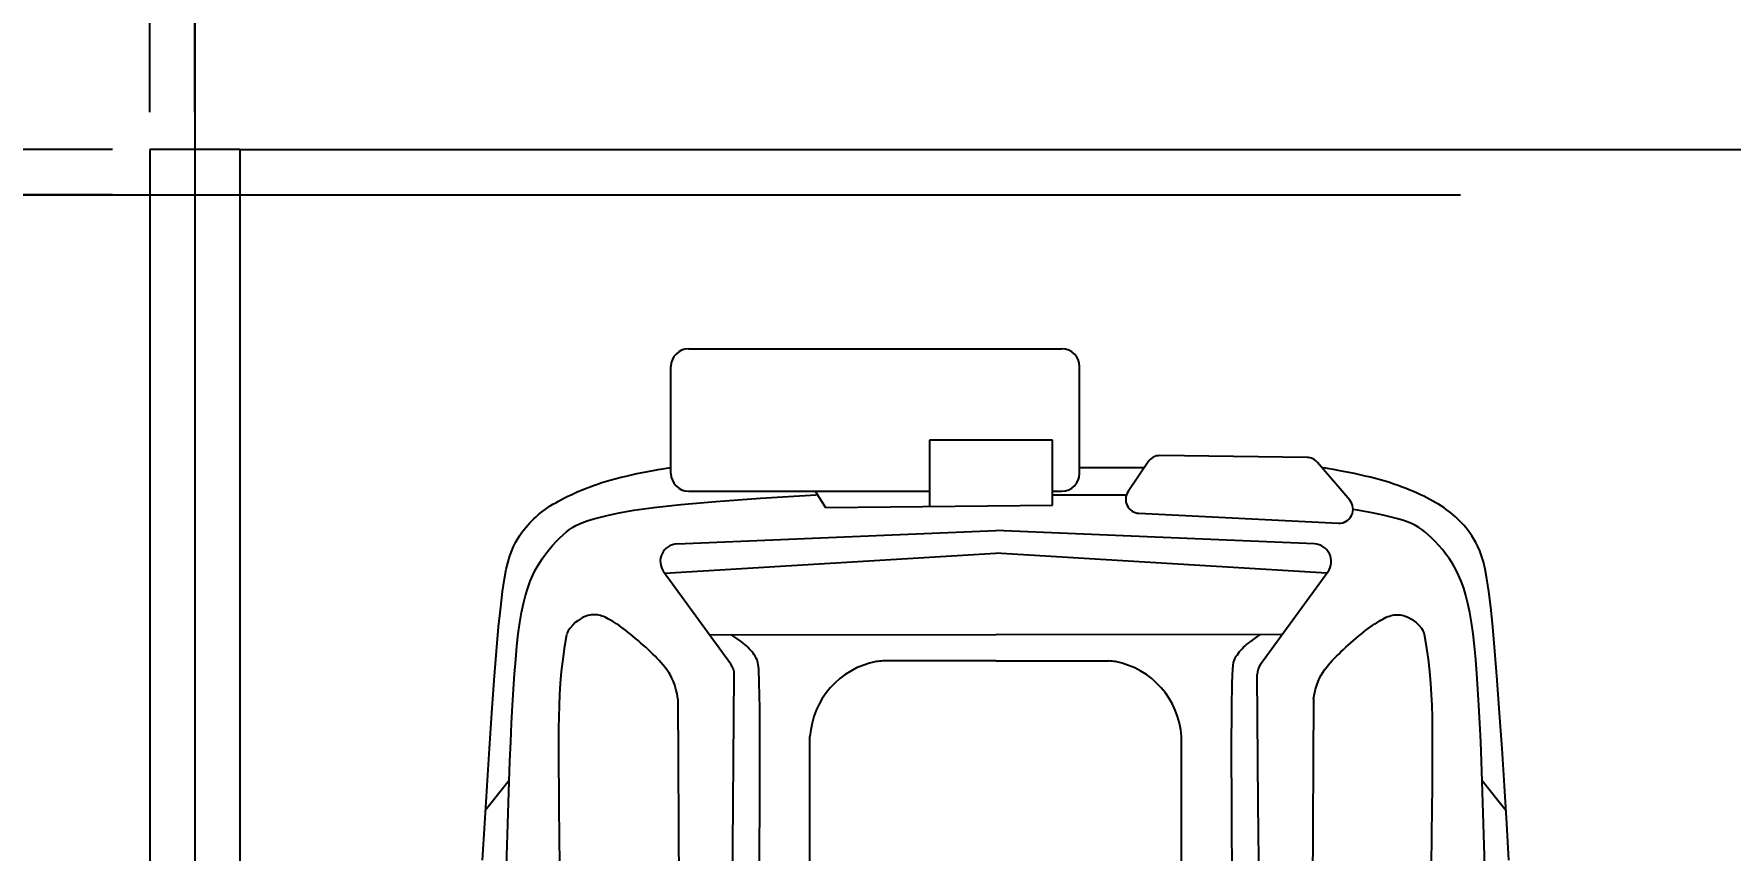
# Model space of a CAD drawing. Header units: inches. Extents: x -370 to 18, y -197 to 199.
# Drawn here: x -192.751 to -189.926, y 190.463 to 191.821 of the extents above; entities that cross this region are included whole.
import ezdxf
from ezdxf.enums import TextEntityAlignment as Align

# ---------------------------------------------------------------- set-up
doc = ezdxf.new("R2010")
doc.units = ezdxf.units.IN
doc.header["$MEASUREMENT"] = 0
doc.header["$PDMODE"] = 34
doc.header["$PDSIZE"] = 0.2
doc.linetypes.add('CENTER2', pattern=[28.575, 19.05, -3.175, 3.175, -3.175])
doc.layers.add('MUEBLES', color=7, linetype='Continuous')
doc.styles.get("Standard").update_dxf_attribs({"font": 'arial.ttf'})
doc.dimstyles.new('E100', dxfattribs={"dimtxt": 0.15, "dimasz": 0.15, "dimexe": 0.15, "dimexo": 0.0625, "dimgap": 0.09, "dimtad": 1, "dimzin": 0, "dimdsep": 46, "dimtxsty": 'Standard', "dimblk": 'DOTSMALL', "dimcen": 0.09, "dimdle": 0.15, "dimclrd": 1, "dimclre": 1, "dimclrt": 2, "dimazin": 0, "dimtfac": 1, "dimtofl": 0, "dimtmove": 1, "dimatfit": 1, "dimldrblk": 'OPEN90', "dimfxl": 1, "dimtolj": 1, "dimtzin": 0, "dimarcsym": 0})

# ---------------------------------------------------------------- blocks, each defined once
blk = doc.blocks.new('a4')
at = {"color": 1}
for p, q in [((175.3528, 151.832), (175.3034, 151.8715)), ((175.2104, 151.7476), (175.2622, 151.7481)), ((175.2622, 151.7481), (175.3056, 151.7486)), ((175.3056, 151.7486), (175.3417, 151.749)), ((175.3417, 151.749), (175.3719, 151.7492)), ((175.3719, 151.7492), (175.3975, 151.7494)), ((175.3975, 151.7494), (175.4197, 151.7494)), ((175.4197, 151.7494), (175.4397, 151.7493)), ((175.4397, 151.7493), (175.4588, 151.749)), ((175.4588, 151.749), (175.4775, 151.7485)), ((175.4775, 151.7485), (175.4961, 151.7477)), ((175.4961, 151.7477), (175.5149, 151.7465)), ((175.5149, 151.7465), (175.5344, 151.7447)), ((175.5344, 151.7447), (175.5548, 151.7423)), ((175.5548, 151.7423), (175.5766, 151.7393)), ((175.5766, 151.7393), (175.5958, 151.7361)), ((175.6063, 151.7307), (175.6036, 151.7327)), ((175.6113, 151.7262), (175.6063, 151.7307)), ((175.6155, 151.722), (175.6113, 151.7262)), ((175.6188, 151.718), (175.6155, 151.722)), ((175.6215, 151.7141), (175.6188, 151.718)), ((175.6235, 151.7105), (175.6215, 151.7141)), ((175.625, 151.7071), (175.6235, 151.7105)), ((175.6263, 151.7039), (175.625, 151.7071)), ((175.6272, 151.7009), (175.6263, 151.7039)), ((175.6279, 151.698), (175.6272, 151.7009)), ((175.6284, 151.6953), (175.6279, 151.698)), ((175.6283, 151.6851), (175.6286, 151.6876)), ((175.6286, 151.6927), (175.6284, 151.6953)), ((175.6287, 151.6901), (175.6286, 151.6927)), ((175.6286, 151.6876), (175.6287, 151.6901)), ((175.616, 151.6568), (175.6181, 151.6602)), ((175.6181, 151.6602), (175.6199, 151.6633)), ((175.6199, 151.6633), (175.6216, 151.6664)), ((175.6216, 151.6664), (175.6231, 151.6693)), ((175.6231, 151.6693), (175.6244, 151.6721)), ((175.6244, 151.6721), (175.6255, 151.6749)), ((175.6255, 151.6749), (175.6264, 151.6775)), ((175.6264, 151.6775), (175.6272, 151.6801)), ((175.6272, 151.6801), (175.6278, 151.6826)), ((175.6278, 151.6826), (175.6283, 151.6851)), ((175.5964, 151.63), (175.5997, 151.6342)), ((175.5997, 151.6342), (175.6028, 151.6382)), ((175.6028, 151.6382), (175.6058, 151.6422)), ((175.6058, 151.6422), (175.6086, 151.646)), ((175.6086, 151.646), (175.6113, 151.6497)), ((175.6113, 151.6497), (175.6137, 151.6533)), ((175.6137, 151.6533), (175.616, 151.6568)), ((175.5707, 151.6007), (175.5745, 151.6047)), ((175.5745, 151.6047), (175.5782, 151.6089)), ((175.5782, 151.6089), (175.582, 151.6131)), ((175.582, 151.6131), (175.5857, 151.6174)), ((175.5857, 151.6174), (175.5894, 151.6216)), ((175.5894, 151.6216), (175.5929, 151.6259)), ((175.5929, 151.6259), (175.5964, 151.63)), ((175.5409, 151.5724), (175.5448, 151.5755)), ((175.5448, 151.5755), (175.5487, 151.5788)), ((175.5465, 151.4628), (175.7003, 151.5748)), ((175.5487, 151.5788), (175.5524, 151.5821)), ((175.5524, 151.5821), (175.5561, 151.5856)), ((175.5561, 151.5856), (175.5597, 151.5891)), ((175.5597, 151.5891), (175.5633, 151.5929)), ((175.5633, 151.5929), (175.567, 151.5967)), ((175.567, 151.5967), (175.5707, 151.6007)), ((175.4887, 151.5511), (175.1083, 151.5492)), ((175.4887, 151.5511), (175.4971, 151.5525)), ((175.4971, 151.5525), (175.5046, 151.5543)), ((175.5046, 151.5543), (175.5114, 151.5563)), ((175.5114, 151.5563), (175.5174, 151.5585)), ((175.5174, 151.5585), (175.5229, 151.561)), ((175.5229, 151.561), (175.5279, 151.5636)), ((175.5279, 151.5636), (175.5325, 151.5664)), ((175.5325, 151.5664), (175.5368, 151.5694)), ((175.5368, 151.5694), (175.5409, 151.5724)), ((175.6981, 151.5732), (175.731, 151.0215)), ((175.7466, 151.5525), (175.7689, 151.0215)), ((175.8638, 151.5626), (176.042, 151.5626)), ((175.8346, 151.5334), (175.8346, 151.1317)), ((176.0712, 151.5334), (176.0712, 150.9112)), ((175.5958, 151.4987), (175.5951, 151.0215)), ((175.1497, 151.4605), (175.3147, 151.4587)), ((175.3147, 151.4587), (175.5291, 151.4572)), ((174.239, 151.3311), (175.4258, 151.3311)), ((175.8346, 151.3226), (175.8072, 151.3053)), ((175.8072, 151.3053), (175.8109, 150.927)), ((175.5517, 151.0215), (175.5517, 151.2099)), ((175.9192, 151.1317), (175.8089, 151.1317)), ((175.9192, 150.927), (175.9192, 151.1317)), ((175.5517, 151.0215), (175.5517, 150.8332)), ((175.5958, 150.5443), (175.5951, 151.0215)), ((175.6981, 150.4699), (175.731, 151.0215)), ((175.7466, 150.4906), (175.7689, 151.0215)), ((175.8109, 150.927), (175.9192, 150.927)), ((175.8281, 150.927), (175.8281, 150.8039)), ((175.8346, 150.927), (175.8346, 150.9112)), ((175.8638, 150.882), (176.042, 150.882)), ((175.874, 150.882), (175.874, 150.774)), ((175.7976, 150.7829), (175.7811, 150.4507)), ((175.8833, 150.7677), (175.834, 150.8011)), ((175.8903, 150.5029), (175.8936, 150.748)), ((174.239, 150.712), (175.4258, 150.712)), ((175.3147, 150.5844), (175.5291, 150.5858)), ((175.1497, 150.5825), (175.3147, 150.5844)), ((175.5465, 150.5802), (175.7003, 150.4682)), ((175.4887, 150.492), (175.1083, 150.4939)), ((175.4887, 150.492), (175.4971, 150.4905)), ((175.4971, 150.4905), (175.5046, 150.4888)), ((175.5046, 150.4888), (175.5114, 150.4868)), ((175.5114, 150.4868), (175.5174, 150.4845)), ((175.5174, 150.4845), (175.5229, 150.4821)), ((175.5229, 150.4821), (175.5279, 150.4794)), ((175.5279, 150.4794), (175.5325, 150.4766)), ((175.5325, 150.4766), (175.5368, 150.4737)), ((175.5368, 150.4737), (175.5409, 150.4707)), ((175.8196, 150.4318), (175.8822, 150.4854)), ((175.5409, 150.4707), (175.5448, 150.4676)), ((175.5448, 150.4676), (175.5487, 150.4643)), ((175.5487, 150.4643), (175.5524, 150.461)), ((175.5524, 150.461), (175.5561, 150.4575)), ((175.5561, 150.4575), (175.5597, 150.4539)), ((175.5597, 150.4539), (175.5633, 150.4502)), ((175.5633, 150.4502), (175.567, 150.4464)), ((175.567, 150.4464), (175.5707, 150.4424)), ((175.5707, 150.4424), (175.5745, 150.4383)), ((175.5745, 150.4383), (175.5782, 150.4342)), ((175.5782, 150.4342), (175.582, 150.43)), ((175.582, 150.43), (175.5857, 150.4257)), ((175.5857, 150.4257), (175.5894, 150.4215)), ((175.5894, 150.4215), (175.5929, 150.4172)), ((175.5929, 150.4172), (175.5964, 150.413)), ((175.5964, 150.413), (175.5997, 150.4089)), ((175.5997, 150.4089), (175.6028, 150.4049)), ((175.6028, 150.4049), (175.6058, 150.4009)), ((175.6058, 150.4009), (175.6086, 150.3971)), ((175.6086, 150.3971), (175.6113, 150.3934)), ((175.6113, 150.3934), (175.6137, 150.3897)), ((175.6137, 150.3897), (175.616, 150.3863)), ((175.616, 150.3863), (175.6181, 150.3829)), ((175.6181, 150.3829), (175.6199, 150.3797)), ((175.6199, 150.3797), (175.6216, 150.3767)), ((175.6216, 150.3767), (175.6231, 150.3738)), ((175.6231, 150.3738), (175.6244, 150.3709)), ((175.6244, 150.3709), (175.6255, 150.3682)), ((175.6255, 150.3682), (175.6264, 150.3656)), ((175.6264, 150.3656), (175.6272, 150.363)), ((175.6272, 150.363), (175.6278, 150.3605)), ((175.6278, 150.3605), (175.6283, 150.358)), ((175.6235, 150.3325), (175.6215, 150.3289)), ((175.625, 150.3359), (175.6235, 150.3325)), ((175.6263, 150.3392), (175.625, 150.3359)), ((175.6272, 150.3422), (175.6263, 150.3392)), ((175.6279, 150.3451), (175.6272, 150.3422)), ((175.6284, 150.3478), (175.6279, 150.3451)), ((175.6283, 150.358), (175.6286, 150.3555)), ((175.6286, 150.3504), (175.6284, 150.3478)), ((175.6286, 150.3555), (175.6287, 150.353)), ((175.6287, 150.353), (175.6286, 150.3504)), ((175.5548, 150.3007), (175.5766, 150.3038)), ((175.5766, 150.3038), (175.5958, 150.307)), ((175.6063, 150.3124), (175.6036, 150.3104)), ((175.6113, 150.3169), (175.6063, 150.3124)), ((175.6155, 150.3211), (175.6113, 150.3169)), ((175.6188, 150.3251), (175.6155, 150.3211)), ((175.6215, 150.3289), (175.6188, 150.3251)), ((175.2104, 150.2955), (175.2622, 150.2949)), ((175.2622, 150.2949), (175.3056, 150.2945)), ((175.3056, 150.2945), (175.3417, 150.2941)), ((175.3417, 150.2941), (175.3719, 150.2938)), ((175.3719, 150.2938), (175.3975, 150.2937)), ((175.3975, 150.2937), (175.4197, 150.2937)), ((175.4197, 150.2937), (175.4397, 150.2938)), ((175.4397, 150.2938), (175.4588, 150.2941)), ((175.4588, 150.2941), (175.4775, 150.2946)), ((175.4775, 150.2946), (175.4961, 150.2954)), ((175.4961, 150.2954), (175.5149, 150.2966)), ((175.5149, 150.2966), (175.5344, 150.2984)), ((175.5344, 150.2984), (175.5548, 150.3007)), ((175.3528, 150.2111), (175.3034, 150.1716))]:
    blk.add_line(p, q, dxfattribs=at)
for points in [[(175.2201, 151.8764), (175.2813, 151.8728), (175.3439, 151.869), (175.4058, 151.8651), (175.465, 151.8611), (175.5198, 151.8571), (175.568, 151.8533), (175.6083, 151.8497), (175.6412, 151.8463), (175.6675, 151.8431), (175.6883, 151.8399), (175.7045, 151.8369), (175.717, 151.8339), (175.7269, 151.8309), (175.735, 151.8278), (175.7423, 151.8247), (175.7488, 151.8215), (175.7547, 151.8182), (175.7601, 151.8149), (175.765, 151.8115), (175.7695, 151.8081), (175.7737, 151.8046), (175.7777, 151.8012), (175.7815, 151.7978), (175.7851, 151.7943), (175.7885, 151.7908), (175.7919, 151.7872), (175.7951, 151.7836), (175.7982, 151.7799), (175.8012, 151.776), (175.8041, 151.772), (175.807, 151.7679), (175.8098, 151.7636), (175.8125, 151.7592), (175.8152, 151.7545), (175.8179, 151.7498), (175.8206, 151.7448), (175.8232, 151.7397), (175.8258, 151.7344), (175.8284, 151.729), (175.831, 151.7233), (175.8336, 151.7175), (175.8362, 151.7115), (175.8387, 151.7052), (175.8413, 151.6987), (175.8437, 151.6919), (175.8462, 151.6849), (175.8486, 151.6776), (175.8509, 151.6701), (175.8532, 151.6622), (175.8554, 151.6541), (175.8575, 151.6458), (175.8596, 151.6372), (175.8617, 151.6284), (175.8636, 151.6193), (175.8655, 151.6101), (175.8673, 151.6009), (175.8689, 151.592), (175.8704, 151.5838), (175.8717, 151.5764), (175.8728, 151.5702), (175.8735, 151.5655), (175.874, 151.5626)], [(175.2099, 151.8365), (175.2453, 151.8355), (175.2808, 151.8344), (175.3162, 151.8332), (175.351, 151.832), (175.3848, 151.8308), (175.4173, 151.8295), (175.4482, 151.8281), (175.4774, 151.8266), (175.5048, 151.825), (175.5305, 151.8232), (175.5544, 151.8213), (175.5766, 151.8192), (175.5969, 151.8169), (175.6155, 151.8143), (175.6322, 151.8114), (175.6473, 151.8083), (175.6609, 151.8049), (175.6732, 151.8011), (175.6844, 151.7971), (175.6947, 151.7927), (175.7042, 151.788), (175.7131, 151.7829), (175.7216, 151.7774), (175.7296, 151.7717), (175.7371, 151.7657), (175.7442, 151.7597), (175.7507, 151.7537), (175.7566, 151.7478), (175.7619, 151.7421), (175.7666, 151.7366), (175.7706, 151.7315), (175.7741, 151.7264), (175.7772, 151.7211), (175.78, 151.7152), (175.7827, 151.7085), (175.7853, 151.7006), (175.7881, 151.6913), (175.7912, 151.6802), (175.7947, 151.6668), (175.7985, 151.6489), (175.8027, 151.6244), (175.8072, 151.5909), (175.812, 151.5461), (175.8171, 151.4876), (175.8225, 151.4133), (175.8281, 151.3208)], [(175.1722, 151.4157), (175.3078, 151.4148), (175.4061, 151.4146), (175.4731, 151.4148), (175.5152, 151.4155), (175.5385, 151.4164), (175.5491, 151.4177), (175.5535, 151.4191), (175.5565, 151.4207), (175.5595, 151.4223), (175.5622, 151.424), (175.5649, 151.4259), (175.5674, 151.4279), (175.5699, 151.4299), (175.5722, 151.4321), (175.5746, 151.4344), (175.5769, 151.4369), (175.5792, 151.4395), (175.5815, 151.4424), (175.584, 151.4456), (175.5866, 151.4491), (175.5894, 151.4531), (175.5924, 151.4577), (175.5957, 151.4628)], [(175.1722, 150.6274), (175.3078, 150.6282), (175.4061, 150.6285), (175.4731, 150.6283), (175.5152, 150.6276), (175.5385, 150.6266), (175.5491, 150.6254), (175.5535, 150.624), (175.5565, 150.6224), (175.5595, 150.6208), (175.5622, 150.619), (175.5649, 150.6172), (175.5674, 150.6152), (175.5699, 150.6131), (175.5722, 150.6109), (175.5746, 150.6086), (175.5769, 150.6062), (175.5792, 150.6036), (175.5815, 150.6007), (175.584, 150.5975), (175.5866, 150.594), (175.5894, 150.5899), (175.5924, 150.5854), (175.5957, 150.5803)], [(175.2201, 150.1667), (175.2813, 150.1703), (175.3439, 150.174), (175.4058, 150.178), (175.465, 150.182), (175.5198, 150.186), (175.568, 150.1898), (175.6083, 150.1934), (175.6412, 150.1968), (175.6675, 150.2), (175.6883, 150.2031), (175.7045, 150.2062), (175.717, 150.2092), (175.7269, 150.2122), (175.735, 150.2153), (175.7423, 150.2184), (175.7488, 150.2216), (175.7547, 150.2249), (175.7601, 150.2282), (175.765, 150.2316), (175.7695, 150.235), (175.7737, 150.2384), (175.7777, 150.2419), (175.7815, 150.2453), (175.7851, 150.2488), (175.7885, 150.2523), (175.7919, 150.2558), (175.7951, 150.2595), (175.7982, 150.2632), (175.8012, 150.2671), (175.8041, 150.271), (175.807, 150.2752), (175.8098, 150.2795), (175.8125, 150.2839), (175.8152, 150.2885), (175.8179, 150.2933), (175.8206, 150.2983), (175.8232, 150.3034), (175.8258, 150.3086), (175.8284, 150.3141), (175.831, 150.3197), (175.8336, 150.3256), (175.8362, 150.3316), (175.8387, 150.3379), (175.8413, 150.3444), (175.8437, 150.3512), (175.8462, 150.3582), (175.8486, 150.3655), (175.8509, 150.373), (175.8532, 150.3809), (175.8554, 150.3889), (175.8575, 150.3973), (175.8596, 150.4059), (175.8617, 150.4147), (175.8636, 150.4238), (175.8655, 150.433), (175.8673, 150.4422), (175.8689, 150.451), (175.8704, 150.459), (175.8716, 150.4661), (175.8726, 150.4718), (175.8733, 150.476), (175.8736, 150.4781)], [(175.2099, 150.2066), (175.2453, 150.2076), (175.2808, 150.2087), (175.3162, 150.2098), (175.351, 150.211), (175.3848, 150.2123), (175.4173, 150.2136), (175.4482, 150.215), (175.4774, 150.2165), (175.5048, 150.2181), (175.5305, 150.2199), (175.5544, 150.2218), (175.5766, 150.2239), (175.5969, 150.2262), (175.6155, 150.2288), (175.6322, 150.2316), (175.6473, 150.2348), (175.6609, 150.2382), (175.6732, 150.2419), (175.6844, 150.246), (175.6947, 150.2504), (175.7042, 150.2551), (175.7131, 150.2602), (175.7216, 150.2657), (175.7296, 150.2714), (175.7371, 150.2773), (175.7442, 150.2834), (175.7507, 150.2894), (175.7566, 150.2953), (175.7619, 150.301), (175.7666, 150.3065), (175.7706, 150.3116), (175.7741, 150.3167), (175.7772, 150.322), (175.78, 150.3279), (175.7827, 150.3346), (175.7853, 150.3424), (175.7881, 150.3518), (175.7912, 150.3628), (175.7947, 150.3763), (175.7985, 150.3942), (175.8027, 150.4187), (175.8037, 150.4262)]]:
    blk.add_lwpolyline(points, dxfattribs=at)
for centre, radius, start, end in [((175.593, 151.7188), 0.0175, 52.592, 80.6202), ((175.7175, 151.5512), 0.0292, 2.398, 126.0625), ((175.8638, 151.5334), 0.0292, 90, 180), ((176.042, 151.5334), 0.0292, 0, 90), ((175.5293, 151.4864), 0.0292, 269.6171, 306.0625), ((175.417, 151.1953), 0.136, 10.82, 86.2828), ((175.4933, 151.2099), 0.0584, 0, 10.82), ((175.8638, 150.9112), 0.0292, 180, 270), ((176.042, 150.9112), 0.0292, 270, 0), ((175.417, 150.8478), 0.136, 273.7172, 349.18), ((175.4933, 150.8332), 0.0584, 349.18, 0), ((175.8209, 150.7817), 0.0234, 55.9075, 177.1495), ((175.8702, 150.7483), 0.0234, 359.2405, 55.9075), ((175.5293, 150.5567), 0.0292, 53.9375, 90.3829), ((175.867, 150.5032), 0.0234, 310.5779, 359.2405), ((175.7175, 150.4918), 0.0292, 233.9375, 357.602), ((175.8044, 150.4496), 0.0234, 177.1495, 310.5779), ((175.593, 150.3243), 0.0175, 279.3798, 307.408)]:
    blk.add_arc(centre, radius, start, end, dxfattribs=at)
blk = doc.blocks.new('EJE NORTE NUEVO')
at = {"color": 2, "linetype": 'CENTER2'}
blk.add_line((0, 2.5579), (0, -2.5579), dxfattribs=at)
at = {"color": 4}
blk.add_attdef('A', text='', height=0.3581, dxfattribs=at).set_placement((0, 2.9051), align=Align.MIDDLE_CENTER)
blk = doc.blocks.new('_DotSmall')
at = {"color": 0, "linetype": 'ByBlock', "const_width": 0.5}
blk.add_lwpolyline([(-0.0625, 0, 1), (0.0625, 0, 1)], format="xyb", close=True, dxfattribs=at)
blk = doc.blocks.new('*D732')
at = {"color": 1, "lineweight": -2, "transparency": 16777216}
for p, q in [((-192.483, 191.6913), (-192.483, 192.9166)), ((-187.483, 191.6913), (-187.483, 192.9166)), ((-192.633, 192.7666), (-187.333, 192.7666))]:
    blk.add_line(p, q, dxfattribs=at)
at = {"layer": 'DEFPOINTS', "color": 0, "transparency": 16777216}
for p in [(-187.483, 192.7666), (-192.483, 191.6288), (-187.483, 191.6288)]:
    blk.add_point(p, dxfattribs=at)
at = {"color": 1, "lineweight": -2, "transparency": 16777216, "xscale": 0.15, "yscale": 0.15, "zscale": 0.15, "rotation": 180}
blk.add_blockref('_DotSmall', (-192.483, 192.7666), dxfattribs=at)
at = {"color": 1, "lineweight": -2, "transparency": 16777216, "xscale": 0.15, "yscale": 0.15, "zscale": 0.15}
blk.add_blockref('_DotSmall', (-187.483, 192.7666), dxfattribs=at)
at = {"color": 2, "transparency": 16777216, "insert": (-189.983, 192.9332), "char_height": 0.15, "attachment_point": 5}
blk.add_mtext('\\A1;5.00', dxfattribs=at)
blk = doc.blocks.new('_Open90')
at = {"color": 0, "linetype": 'ByBlock', "lineweight": -2}
for p, q in [((-0.5, 0.5), (0, 0)), ((0, 0), (-1, 0)), ((0, 0), (-0.5, -0.5))]:
    blk.add_line(p, q, dxfattribs=at)
blk = doc.blocks.new('*D736')
at = {"color": 1, "lineweight": -2, "transparency": 16777216}
for p, q in [((-192.558, 191.6913), (-192.558, 193.8381)), ((-175.558, 191.6913), (-175.558, 193.8381)), ((-192.708, 193.6881), (-175.408, 193.6881))]:
    blk.add_line(p, q, dxfattribs=at)
at = {"layer": 'DEFPOINTS', "color": 0, "transparency": 16777216}
for p in [(-175.558, 193.6881), (-192.558, 191.6288), (-175.558, 191.6288)]:
    blk.add_point(p, dxfattribs=at)
at = {"color": 1, "lineweight": -2, "transparency": 16777216, "xscale": 0.15, "yscale": 0.15, "zscale": 0.15, "rotation": 180}
blk.add_blockref('_DotSmall', (-192.558, 193.6881), dxfattribs=at)
at = {"color": 1, "lineweight": -2, "transparency": 16777216, "xscale": 0.15, "yscale": 0.15, "zscale": 0.15}
blk.add_blockref('_DotSmall', (-175.558, 193.6881), dxfattribs=at)
at = {"color": 2, "transparency": 16777216, "insert": (-184.058, 193.8547), "char_height": 0.15, "attachment_point": 5}
blk.add_mtext('\\A1;17.00', dxfattribs=at)
blk = doc.blocks.new('*D737')
at = {"color": 1, "lineweight": -2, "transparency": 16777216}
for p, q in [((-193.918, 191.7038), (-193.918, 187.0654)), ((-192.6205, 191.5538), (-194.068, 191.5538)), ((-192.6205, 187.2154), (-194.068, 187.2154))]:
    blk.add_line(p, q, dxfattribs=at)
at = {"layer": 'DEFPOINTS', "color": 0, "transparency": 16777216}
for p in [(-192.558, 191.5538), (-193.918, 187.2154), (-192.558, 187.2154)]:
    blk.add_point(p, dxfattribs=at)
at = {"color": 1, "lineweight": -2, "transparency": 16777216, "xscale": 0.15, "yscale": 0.15, "zscale": 0.15}
for p, rotation in [((-193.918, 191.5538), 90), ((-193.918, 187.2154), 270)]:
    blk.add_blockref('_DotSmall', p, dxfattribs=dict(at, rotation=rotation))
at = {"color": 2, "transparency": 16777216, "insert": (-194.0847, 189.3846), "char_height": 0.15, "attachment_point": 5, "rotation": 90}
blk.add_mtext('\\A1;4.34', dxfattribs=at)
blk = doc.blocks.new('*D740')
at = {"color": 1, "lineweight": -2, "transparency": 16777216}
for p, q in [((-194.7172, 191.7788), (-194.7172, 182.4788)), ((-192.6205, 191.6288), (-194.8672, 191.6288)), ((-192.6205, 182.6288), (-194.8672, 182.6288))]:
    blk.add_line(p, q, dxfattribs=at)
at = {"layer": 'DEFPOINTS', "color": 0, "transparency": 16777216}
for p in [(-192.558, 191.6288), (-194.7172, 182.6288), (-192.558, 182.6288)]:
    blk.add_point(p, dxfattribs=at)
at = {"color": 1, "lineweight": -2, "transparency": 16777216, "xscale": 0.15, "yscale": 0.15, "zscale": 0.15}
for p, rotation in [((-194.7172, 191.6288), 90), ((-194.7172, 182.6288), 270)]:
    blk.add_blockref('_DotSmall', p, dxfattribs=dict(at, rotation=rotation))
at = {"color": 2, "transparency": 16777216, "insert": (-194.8838, 187.1288), "char_height": 0.15, "attachment_point": 5, "rotation": 90}
blk.add_mtext('\\A1;9.00', dxfattribs=at)

msp = doc.modelspace()

# ---------------------------------------------------------------- linework, layer by layer
at = {"color": 4}
for p, q in [((-192.40801, 191.62879), (-192.55801, 191.62879)), ((-192.55801, 191.62879), (-192.55801, 182.62879)), ((-192.40801, 191.62879), (-192.40801, 185.77879))]:
    msp.add_line(p, q, dxfattribs=at)
at = {"color": 1}
msp.add_line((-192.40801, 191.62879), (-187.40801, 191.62879), dxfattribs=at)

# ---------------------------------------------------------------- block references
msp.add_blockref('EJE NORTE NUEVO', (-192.48301, 191.9806))
at = {"rotation": 90}
msp.add_blockref('EJE NORTE NUEVO', (-192.93229, 191.55379), dxfattribs=at)
at = {"layer": 'MUEBLES', "rotation": 90}
msp.add_blockref('a4', (-40.12738, 15.22591), dxfattribs=at)

# ---------------------------------------------------------------- dimensions: what is measured, and where the dimension line sits
for base, p1, p2, picture, middle in [((-175.55801, 193.68812), (-192.55801, 191.62879), (-175.55801, 191.62879), '*D736', (-184.05801, 193.8547)), ((-187.48301, 192.76664), (-192.48301, 191.62879), (-187.48301, 191.62879), '*D732', (-189.98301, 192.93322))]:
    dim = msp.add_linear_dim(base=base, p1=p1, p2=p2, dimstyle='E100')
    dim.commit()
    dim.dimension.update_dxf_attribs({"geometry": picture, "text_midpoint": middle})
for base, p1, p2, picture, middle in [((-194.71724, 182.62879), (-192.55801, 191.62879), (-192.55801, 182.62879), '*D740', (-194.88382, 187.12879)), ((-193.91802, 187.21539), (-192.55801, 191.55379), (-192.55801, 187.21539), '*D737', (-194.08465, 189.38459))]:
    dim = msp.add_linear_dim(base=base, p1=p1, p2=p2, angle=90, dimstyle='E100')
    dim.commit()
    dim.dimension.update_dxf_attribs({"geometry": picture, "text_midpoint": middle})

doc.saveas('drawing.dxf')
